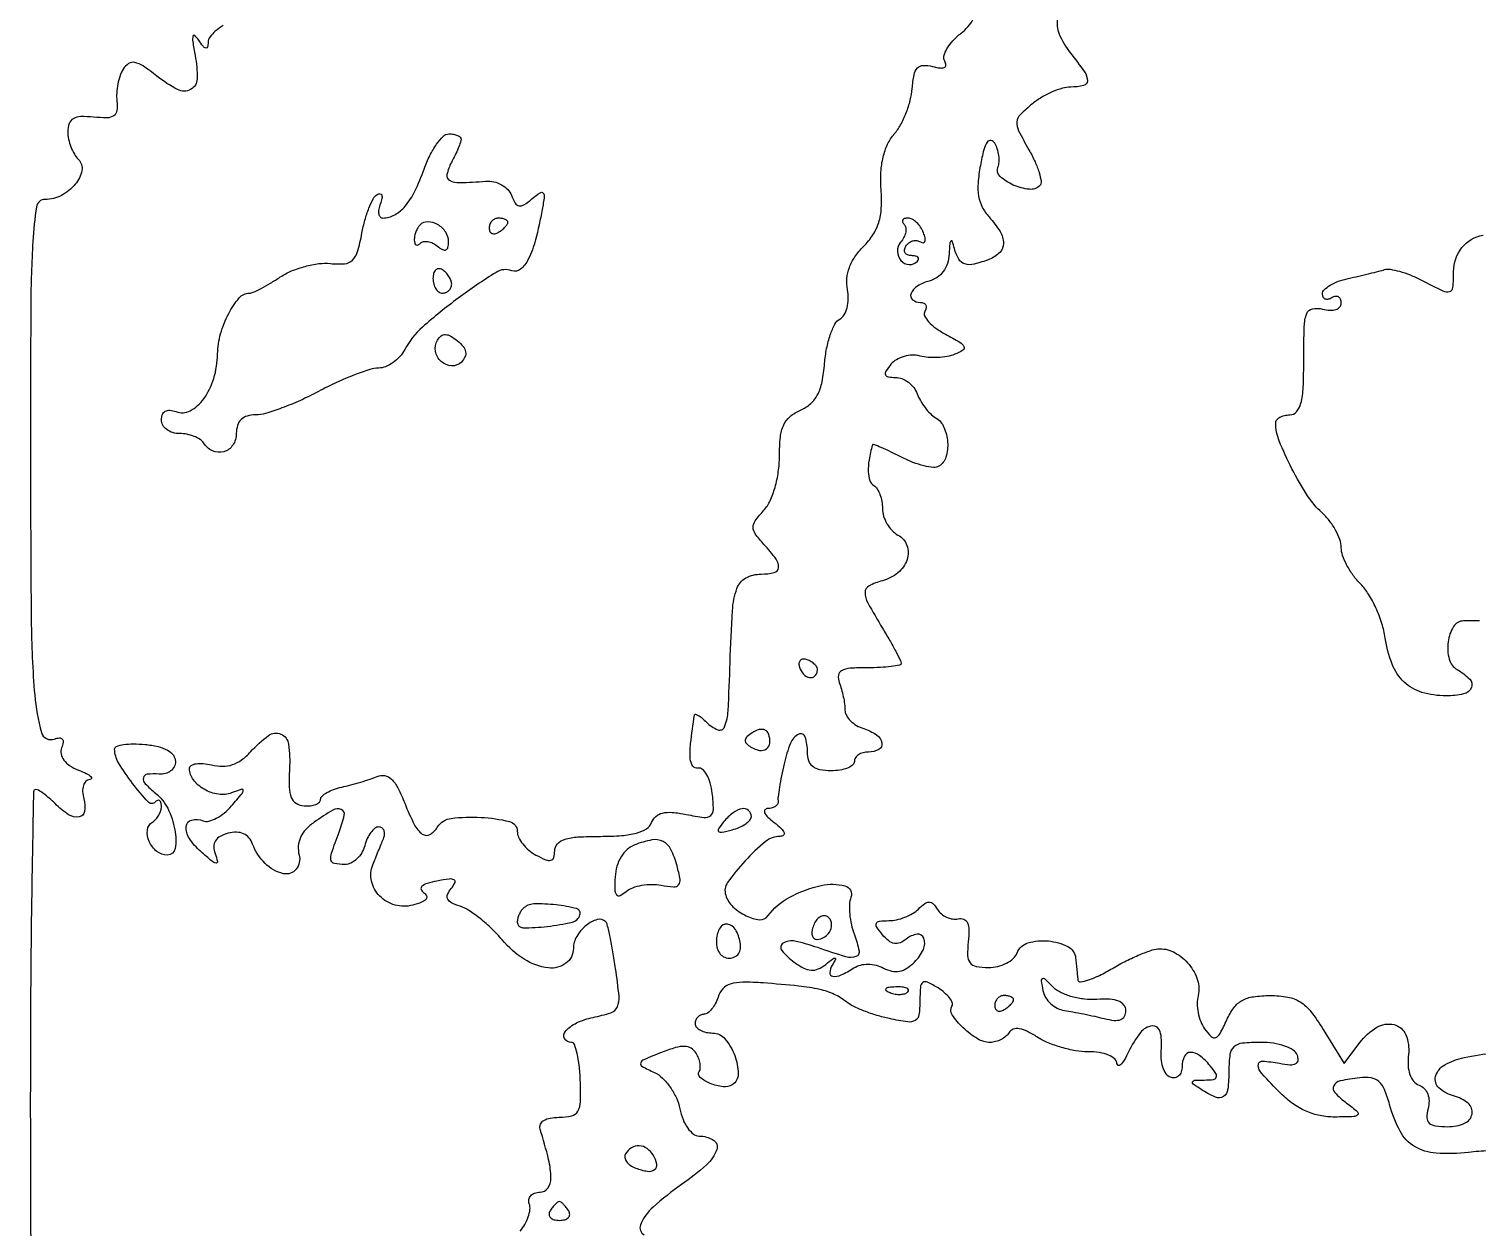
# Model space of a CAD drawing. Extents: x 0 to 4160, y 0 to 3120.
# Drawn here: x -0.1 to 154.5, y 2731.3 to 2859.2 of the extents above; entities that cross this region are included whole.
import ezdxf

# ---------------------------------------------------------------- set-up
doc = ezdxf.new("R2010")
doc.units = 0

msp = doc.modelspace()

# ---------------------------------------------------------------- linework, layer by layer
for points in [[(4159.499279, 606.274193, 0.000001), (4159.667734, 974.478125, 0.000057)], [(757.647081, 3119.740147, 0.000002), (520.492565, 3119.487217, 0.4139)], [(1964.75, 0.149832, 0.000016), (2717.930904, 0.232101, 0.000028), (3351.473438, 0.357111)], [(20.583671, 2859.557944, 0.048183), (19.7496, 2858.961751, 0.055209), (19.171343, 2858.333028, 0.156585), (18.984687, 2857.774751, -0.056736), (18.922316, 2857.279832, -0.409284), (18.737346, 2857.165119, -0.17485), (18.449295, 2857.34896, -0.019076), (17.986085, 2858, 0.05836), (17.574323, 2858.492009, 0.578105), (17.368516, 2858.430379, 0.09697), (17.346096, 2857.843301, 0.008526), (17.602141, 2856.37128, -0.05223), (17.814362, 2853.877752, -0.270213), (17.12245, 2852.742302, -0.249165), (15.733826, 2852.732155, -0.046393), (13.519212, 2854.163548, 0.016852), (12.032638, 2855.253857, 0.099854), (11.148993, 2855.627528, 0.199333), (10.496567, 2855.500368, 0.104001), (9.905484, 2854.899923, 0.061552), (9.578936, 2854.219291, 0.033765), (9.343686, 2853.323727, 0.033099), (9.225383, 2852.368361, 0.044907), (9.25381, 2851.5, -0.062253), (9.251925, 2850.489956, -0.214398), (8.918332, 2849.944154, -0.149922), (8.186754, 2849.716121, -0.027212), (6.75, 2849.787849, 0.03152), (5.38938, 2849.844039, 0.123499), (4.584923, 2849.623564, 0.180773), (4.150228, 2849.10733, 0.085754), (4, 2848.237849, 0.052841), (4.0834, 2847.450895, 0.038437), (4.333616, 2846.606252, 0.039097), (4.700556, 2845.832838, 0.066159), (5.135714, 2845.264286, -0.249959), (5.497616, 2844.075513, -0.126127), (4.803387, 2842.620897, -0.099487), (3.31193, 2841.424023, -0.120055), (1.571429, 2841, 0.369767), (0.663794, 2840.222462, 0.023986), (0.266857, 2836.496491, 0.013198), (0.051293, 2829.714375, 0.001472), (0.013655, 2814.25, 0.002097), (0.099098, 2796.08977, 0.018525), (0.467427, 2788.078851, 0.047736), (1.18619, 2784.092548, 0.441608), (2.580494, 2783.392515, -0.068618), (3.103164, 2783.514557, -0.249779), (3.407221, 2783.387014, -0.21331), (3.500952, 2783.039928, -0.052509), (3.344555, 2782.455512, 0.13801), (3.283329, 2781.792766, 0.116639), (3.567683, 2781.14631, 0.087995), (4.200884, 2780.558033, 0.048071), (5.145482, 2780.069826, -0.017353), (5.980185, 2779.701401, -0.062153), (6.468674, 2779.385175, -0.32471), (6.517808, 2779.187979, -0.290884), (6.34362, 2779.063386, 0.183174), (5.935977, 2778.882765, 0.124017), (5.669878, 2778.443439, 0.087532), (5.58851, 2777.786369, 0.051136), (5.710251, 2777, -0.100024), (5.785631, 2775.664751, -0.327571), (5.202161, 2775.07033, -0.190023), (4.089562, 2775.31211, -0.049001), (2.642857, 2776.5, 0.017569), (2.026667, 2777.074343, 0.0221), (1.415625, 2777.559375, 0.020956), (0.879742, 2777.914185, 0.136573), (0.571429, 2778, 0.408892), (0.3373, 2777.770094, 0.000286), (0.167857, 2768.159375, 0.002666), (0.041063, 2757.34557, 0.001598), (0, 2744.5, 0.001626), (0.053936, 2727.918699, 0.007325)], [(52.300642, 2730.845159, 0.048456), (52.817296, 2731.570854, 0.048732), (53.183476, 2732.381078, 0.053273), (53.356315, 2733.151667, 0.115957), (53.286179, 2733.75, -0.126577), (53.24049, 2734.225688, -0.147939), (53.437057, 2734.632812, -0.126599), (53.857777, 2734.905687, -0.081058), (54.435719, 2735, 0.248309), (55.258143, 2735.435268, 0.149972), (55.591445, 2736.514558, 0.061226), (55.351666, 2738.494761, 0.014012), (54.447862, 2741.75, -0.177806), (54.474772, 2742.256441, -0.154708), (54.823472, 2742.660488, -0.096185), (55.508003, 2742.918172, -0.042087), (56.478401, 2743, 0.056693), (57.814312, 2743.151962, 0.210717), (58.477206, 2743.647462, 0.123787), (58.756615, 2744.668029, 0.015193), (58.734523, 2747, 0.018494), (58.616483, 2748.53316, 0.029671), (58.39054, 2749.825, 0.029818), (58.103589, 2750.779299, 0.314572), (57.787507, 2751, -0.254908), (57.056349, 2751.39866, -0.332717), (57.10786, 2752.133696, -0.10252), (58.345601, 2753.082689, -0.063181), (60.092038, 2753.668408, 0.03104), (61.983573, 2754.170494, 0.207315), (62.692713, 2754.805567, 0.134851), (62.876032, 2755.916632, 0.010794), (62.498495, 2758.893408, 0.006086), (62.209437, 2760.685563, 0.008875), (61.907576, 2762.25654, 0.005069), (61.618164, 2763.564738, 0.136764), (61.449585, 2763.873539, 0.273797), (60.552476, 2764.116765, 0.10524), (59.361857, 2763.497756, 0.087059), (58.352186, 2762.318225, 0.134371), (58, 2761.031385, -0.23815), (57.197828, 2759.44273, -0.191108), (55.321877, 2758.947793, -0.113218), (52.752596, 2759.871654, -0.0753), (50.39152, 2761.946552, 0.0258), (49.294744, 2763.121277, 0.023564), (48.050407, 2764.214834, 0.024279), (46.845413, 2765.084816, 0.067464), (45.90343, 2765.53065, -0.03746), (44.980929, 2765.901481, -0.165128), (44.571927, 2766.30967, -0.221108), (44.560116, 2766.804172, -0.070464), (44.956095, 2767.447098, 0.056341), (45.356382, 2768.05785, 0.413536), (45.258125, 2768.35772, 0.152403), (44.74073, 2768.445169, 0.013461), (43.416794, 2768.228845, 0.025556), (42.386642, 2767.976767, 0.105125), (41.82622, 2767.670195, 0.300111), (41.731962, 2767.339456, 0.179837), (41.992584, 2767.004583, -0.142843), (42.308789, 2766.653697, -0.298036), (42.263245, 2766.3043, -0.123077), (41.786261, 2765.96597, -0.027804), (40.834535, 2765.654343, -0.133707), (38.953779, 2765.663746, -0.131023), (37.320685, 2766.623677, -0.138185), (36.438422, 2768.222633, -0.154654), (36.573868, 2769.971306, -0.000264), (36.847737, 2770.647725, -0.000179), (37.160453, 2771.418134, -0.00018), (37.46308, 2772.162155, -0.00036), (37.702923, 2772.75, 0.069343), (37.824816, 2773.228087, 0.119902), (37.772938, 2773.632812, 0.156593), (37.558777, 2773.899379, 0.146872), (37.22362, 2774, 0.167833), (36.806257, 2773.855845, 0.064564), (36.370546, 2773.4125, 0.054461), (35.983514, 2772.765295, 0.043617), (35.710251, 2772, -0.070024), (35.391003, 2771.235545, -0.069688), (34.872748, 2770.5875, -0.075597), (34.241886, 2770.150168, -0.114309), (33.59362, 2770, -0.044049), (32.471215, 2770.099073, -0.313889), (32.105604, 2770.463941, -0.129045), (32.164163, 2771.207891, -0.007025), (32.975249, 2773.4349, 0.03322), (33.530393, 2775.249403, 0.370176), (33.207969, 2775.870875, 0.233614), (32.323374, 2775.803652, 0.019045), (30.314165, 2774.507497, 0.052104), (29.421229, 2773.731996, 0.080521), (28.853135, 2772.885108, 0.08977), (28.619295, 2771.97352, 0.08214), (28.708291, 2771.007497, -0.236468), (28.385532, 2769.482953, -0.289717), (27.035937, 2769.014992, -0.138854), (25.063396, 2770.108444, -0.109391), (23.73823, 2772.172377, 0.087635), (23.342958, 2772.850601, 0.11361), (22.768226, 2773.280342, 0.104049), (22.022511, 2773.438069, 0.064305), (21.130368, 2773.323841, 0.059148), (20.287201, 2772.992983, 0.127933), (19.779565, 2772.523305, 0.145336), (19.60231, 2771.909381, 0.085485), (19.738762, 2771.151464, -0.028447), (19.988465, 2770.320173, -0.531729), (19.833309, 2770.151095, -0.137471), (19.411677, 2770.340566, -0.006206), (18.193147, 2771.383647, -0.067359), (16.983196, 2772.774668, -0.166759), (16.652133, 2774.066358, -0.326589), (17.232499, 2774.740327, -0.149845), (18.454098, 2774.655988, 0.154272), (19.060726, 2774.619378, 0.059449), (19.857797, 2774.923602, 0.051505), (20.705455, 2775.486612, 0.0434), (21.474805, 2776.241564, 0.003407), (22.612253, 2777.588475, 0.171635), (22.730626, 2777.908271, 0.517107), (22.572577, 2778.023718, 0.010701), (21.495109, 2777.636497, -0.131379), (20.084297, 2777.487605, -0.092093), (18.570163, 2778.022839, -0.096904), (17.411053, 2779.032616, -0.166754), (17, 2780.230853, -0.259075), (17.183177, 2780.560647, -0.098178), (17.693147, 2780.753221, -0.06512), (18.455386, 2780.780123, -0.0378), (19.359649, 2780.624582, 0.061801), (20.524942, 2780.481163, 0.080723), (21.583079, 2780.654185, 0.077133), (22.567411, 2781.163066, 0.051077), (23.514637, 2782.016174, -0.0485), (25.433043, 2783.761909, -0.269696), (26.762736, 2783.914866, -0.262676), (27.57856, 2782.829865, -0.046739), (27.677584, 2780.195294, 0.019417), (27.644385, 2778.244085, 0.088793), (27.86755, 2777.137142, 0.164103), (28.380279, 2776.530093, 0.117775), (29.232451, 2776.257443, 0.044443), (29.909181, 2776.266676, 0.067298), (30.480783, 2776.404658, 0.091293), (30.865374, 2776.642225, 0.211934), (31, 2776.945572, -0.209923), (31.153463, 2777.294986, -0.054084), (31.660937, 2777.668941, -0.045571), (32.388487, 2778.007836, -0.032828), (33.25, 2778.254827, 0.011469), (34.224897, 2778.489797, 0.008421), (35.294755, 2778.793143, 0.008517), (36.298035, 2779.1147, 0.018676), (37.051293, 2779.402142, -0.149889), (37.848765, 2779.485643, -0.146262), (38.564883, 2779.10945, -0.082109), (39.251892, 2778.172681, -0.023759), (39.987939, 2776.530738, 0.022191), (40.996943, 2774.260859, 0.121525), (41.859581, 2773.246054, 0.294238), (42.676463, 2773.203468, 0.124889), (43.5, 2774, -0.227979), (44.943034, 2774.922753, -0.043843), (48.133033, 2775.02806, -0.044866), (51.169551, 2774.586821, -0.347231), (52, 2773.535184, 0.112104), (52.145075, 2772.896259, 0.055403), (52.5875, 2772.186237, 0.050946), (53.235006, 2771.518128, 0.052011), (54, 2771, 0.0226), (55.044046, 2770.500546, 0.158653), (55.598612, 2770.452551, 0.275318), (55.90307, 2770.745231, 0.067049), (56, 2771.464816, -0.189816), (56.286607, 2772.192575, -0.129831), (57.046812, 2772.671562, -0.061774), (58.46459, 2772.93048, -0.014311), (60.893011, 2773, 0.018227), (63.154875, 2773.082482, 0.048076), (64.751179, 2773.35482, 0.073461), (65.80438, 2773.814725, 0.162922), (66.354954, 2774.482611, -0.122715), (66.805505, 2775.126406, -0.122375), (67.505905, 2775.484332, -0.079538), (68.543996, 2775.557277, -0.027208), (70.041971, 2775.341606, 0.016793), (71.965061, 2775.023731, 0.206095), (72.66532, 2775.222268, 0.232922), (72.954144, 2775.851463, 0.021585), (72.830029, 2777.608994, 0.039397), (72.617533, 2778.699675, 0.061125), (72.250536, 2779.584256, 0.083472), (71.796208, 2780.143874, 0.232036), (71.320733, 2780.273578, -0.293624), (70.750896, 2780.50217, -0.138263), (70.472426, 2781.281163, -0.047113), (70.513853, 2782.897643, -0.008038), (70.9311, 2785.95, -0.438566), (71.049436, 2786.029619, -0.075007), (71.332261, 2785.915313, -0.042471), (71.734364, 2785.629027, -0.020451), (72.2, 2785.2, 0.098443), (73.418178, 2784.38587, 0.418465), (74.143682, 2784.692397, 0.081938), (74.518984, 2786.411933, 0.005257), (74.72959, 2791.562839, -0.007636), (74.982824, 2797.109466, -0.06968), (75.462054, 2799.473199, -0.186499), (76.41372, 2800.585046, -0.124159), (78.059017, 2801, 0.05771), (79.441718, 2801.160124, 0.323161), (79.902484, 2801.69072, 0.185051), (79.648254, 2802.588265, 0.0234), (78.345012, 2804.171259, -0.025101), (77.418754, 2805.304177, -0.160144), (77.190025, 2806, -0.160144), (77.418754, 2806.695823, -0.025101), (78.345012, 2807.828741, 0.077048), (78.998855, 2808.822869, 0.037098), (79.528621, 2810.257145, 0.034744), (79.881579, 2811.911524, 0.035199), (80, 2813.591612, -0.025255), (80.10295, 2815.628554, -0.082141), (80.455708, 2816.928866, -0.111613), (81.135884, 2817.821497, -0.0711), (82.25, 2818.512872, 0.076977), (83.337954, 2819.205753, 0.093652), (84.080626, 2820.156186, 0.071412), (84.552785, 2821.517067, 0.027616), (84.824451, 2823.5, -0.028264), (85.043608, 2825.084404, -0.033918), (85.433031, 2826.537905, -0.036167), (85.920613, 2827.685113, -0.147373), (86.4406, 2828.224783, 0.130948), (86.912626, 2828.684094, 0.070581), (87.229129, 2829.437502, 0.060919), (87.356469, 2830.374358, 0.050616), (87.26828, 2831.376915, -0.068191), (87.205267, 2832.571245, -0.068047), (87.465691, 2833.739416, -0.062556), (88.057238, 2834.87517, -0.045098), (88.973451, 2835.973451, 0.050911), (89.992248, 2837.22391, 0.070781), (90.60749, 2838.528721, 0.062415), (90.880415, 2840.075871, 0.030514), (90.858209, 2842.081983, -0.031502), (90.841525, 2843.916712, -0.045092), (91.074912, 2845.526073, -0.051312), (91.553367, 2846.893102, -0.067325), (92.27041, 2848.002848, 0.052312), (92.936483, 2848.969027, 0.030648), (93.532703, 2850.242858, 0.030371), (93.977819, 2851.605337, 0.044777), (94.185078, 2852.845855, -0.027969), (94.379295, 2854.30895, -0.140487), (94.747353, 2855.038861, -0.204176), (95.361918, 2855.314631, -0.068797), (96.35793, 2855.196148, 0.030038), (97.15987, 2855.037157, 0.138272), (97.624409, 2855.102213, 0.315221), (97.777319, 2855.353795, 0.122858), (97.646844, 2855.762402, -0.206539), (97.565806, 2856.312648, -0.06796), (97.888935, 2857.08371, -0.05432), (98.526502, 2857.938098, -0.038686), (99.406078, 2858.747461, 0.098534), (100.692306, 2860.250435, 0.148135)], [(109.709147, 2860.397997, 0.15231), (109.874979, 2858.662211, 0.067344), (111.055876, 2856.656094, -0.013121), (112.577381, 2854.613734, -0.150885), (112.883512, 2853.672738, -0.353469), (112.478527, 2853.155748, -0.056753), (111.110784, 2853, 0.070744), (110.230763, 2852.874861, 0.031963), (109.13234, 2852.478371, 0.030845), (108.006982, 2851.903917, 0.036768), (107.028598, 2851.224241, 0.026163), (105.717274, 2850.043675, 0.179067), (105.360146, 2849.267297, 0.137072), (105.54461, 2848.33674, 0.013222), (106.649037, 2846.288797, -0.023053), (107.295936, 2845.030678, -0.033582), (107.737098, 2843.864611, -0.035596), (107.952206, 2842.917758, -0.238797), (107.806584, 2842.473251, -0.227485), (106.688473, 2842.080195, -0.075991), (104.96861, 2842.539568, -0.082772), (103.564306, 2843.455344, -0.30774), (103.335158, 2844.431025, 0.078098), (103.458405, 2845.007764, 0.047124), (103.430721, 2845.707743, 0.045905), (103.268198, 2846.416359, 0.059163), (102.986714, 2847.021498, 0.212174), (102.578821, 2847.299998, 0.30431), (102.190129, 2847.131114, 0.080696), (101.821578, 2846.280957, 0.015643), (101.46044, 2844.64082, 0.026829), (101.212368, 2842.769559, 0.061013), (101.274592, 2841.347133, 0.076081), (101.656366, 2840.18522, 0.066657), (102.381206, 2839.131266, -0.044679), (103.559159, 2837.569671, -0.138064), (103.924188, 2836.312431, -0.199139), (103.527331, 2835.332947, -0.10698), (102.418213, 2834.606989, -0.03002), (100.786431, 2834.090779, -0.136794), (99.800596, 2834.115959, -0.189112), (99.149219, 2834.633336, -0.067636), (98.689326, 2835.75, 0.015572), (98.45963, 2836.528947, 0.56452), (98.310114, 2836.563177, 0.174733), (98.187205, 2836.289447, 0.006651), (98.116001, 2835.15638, -0.066603), (97.930983, 2834.15367, -0.080271), (97.492752, 2833.302942, -0.084737), (96.832112, 2832.667634, -0.085459), (96, 2832.289749, 0.075089), (94.737274, 2831.747411, 0.157614), (94.054551, 2830.941068, 0.333132), (94.222151, 2830.293412, 0.170224), (95.059017, 2830, -0.102025), (95.417053, 2829.926174, -0.178214), (95.634021, 2829.720198, -0.16683), (95.673804, 2829.41119, -0.087976), (95.529346, 2829.047483, 0.255825), (95.5045, 2828.57617, 0.071858), (95.930114, 2827.942847, 0.053491), (96.698253, 2827.257168, 0.033839), (97.720329, 2826.624594, -0.010869), (99.273613, 2825.759229, -0.15155), (99.700642, 2825.291512, -0.377159), (99.58617, 2824.896665, -0.048712), (98.735056, 2824.464388, -0.05061), (97.917663, 2824.236879, -0.03046), (96.916254, 2824.126854, -0.030285), (95.896663, 2824.139111, -0.045834), (95.021824, 2824.284042, 0.073655), (94.190468, 2824.374796, 0.060026), (93.305326, 2824.233569, 0.06153), (92.502427, 2823.89313, 0.088765), (91.914323, 2823.396765, 0.027379), (91.378257, 2822.673728, 0.235086), (91.330923, 2822.28591, 0.278479), (91.608942, 2822.057727, 0.036032), (92.40894, 2822, -0.095229), (93.08925, 2821.869244, -0.067923), (93.765898, 2821.485938, -0.065722), (94.3364, 2820.918961, -0.076404), (94.705974, 2820.25, 0.044118), (95.049354, 2819.521367, 0.032241), (95.549576, 2818.779154, 0.03285), (96.120134, 2818.132773, 0.059838), (96.674589, 2817.70031, -0.15406), (97.565627, 2816.688875, -0.087252), (97.96123, 2815.089065, -0.090251), (97.783119, 2813.500561, -0.183403), (97.029368, 2812.51815, -0.163649), (96.461391, 2812.38567, -0.035477), (95.453982, 2812.554655, -0.033444), (94.260342, 2812.929107, -0.026607), (93.029368, 2813.484813, 0.007706), (91.86214, 2814.065789, 0.013132), (90.867402, 2814.510206, 0.00692), (90.046998, 2814.837942, 0.442468), (89.923489, 2814.77568, 0.026104), (89.574447, 2813.203943, 0.051181), (89.492487, 2811.926241, 0.07044), (89.662661, 2810.984984, 0.176219), (90.089067, 2810.444954, -0.116978), (90.438679, 2810.09459, -0.049046), (90.732413, 2809.491776, -0.044939), (90.932575, 2808.755911, -0.04397), (91, 2807.990673, 0.076958), (91.122646, 2807.198555, 0.056006), (91.486007, 2806.382964, 0.055977), (92.021599, 2805.667878, 0.076624), (92.654492, 2805.17348, -0.177846), (93.615449, 2804.052257, -0.1727), (93.637156, 2802.559577, -0.138808), (92.660535, 2801.142235, -0.109389), (90.994953, 2800.288429, 0.055703), (89.567551, 2799.739601, 0.280576), (89.142917, 2799.039723, 0.127168), (89.434963, 2797.918055, 0.009958), (91.003738, 2795.22583, -0.006006), (91.768543, 2793.936852, -0.008579), (92.413598, 2792.773673, -0.005239), (92.925913, 2791.786485, -0.117594), (93, 2791.47583, -0.358696), (92.845195, 2791.287806, -0.01551), (91.940447, 2791.139775, -0.020407), (90.77589, 2791.034265, -0.012387), (89.393011, 2791, 0.016593), (87.536374, 2790.93837, 0.105098), (86.63203, 2790.682437, 0.247256), (86.29567, 2790.191612, 0.12119), (86.393011, 2789.418213, -0.023774), (86.625524, 2788.713917, -0.01681), (86.821697, 2787.90427, -0.017016), (86.957046, 2787.116107, -0.034023), (87, 2786.4856, 0.129059), (87.147987, 2785.921822, 0.069012), (87.5875, 2785.345115, 0.061392), (88.235195, 2784.843311, 0.057361), (89, 2784.5, -0.071168), (90.365966, 2783.841125, -0.197997), (90.945748, 2782.972074, -0.331592), (90.616275, 2782.277589, -0.122472), (89.5, 2782, 0.064853), (88.926543, 2781.925306, 0.082425), (88.440625, 2781.70625, 0.098894), (88.115568, 2781.381354, 0.148195), (88, 2781, -0.226478), (87.817169, 2780.617064, -0.074992), (87.265625, 2780.29375, -0.057076), (86.457356, 2780.073116, -0.038131), (85.5, 2780, -0.044917), (84.317234, 2780.106468, -0.124434), (83.5625, 2780.45, -0.149477), (83.142566, 2781.064742, -0.07578), (83, 2782, 0.077643), (82.748235, 2783.611531, 0.459557), (82.05887, 2783.902421, 0.183959), (81.1857, 2782.95512, 0.03789), (80.491219, 2780.75, 0.008278), (80.210454, 2779.450629, 0.010314), (79.994628, 2778.234375, 0.008744), (79.853162, 2777.212098, 0.074271), (79.866219, 2776.75, -0.171532), (79.818781, 2776.461981, -0.1147), (79.593514, 2776.21097, -0.087497), (79.218268, 2776.035938, -0.059184), (78.75, 2775.968197, 0.22461), (78.455905, 2775.819795, 0.280354), (78.421488, 2775.521612, 0.094644), (78.761246, 2775.04619, 0.028514), (79.44113, 2774.468197, -0.023104), (80.189096, 2773.84613, -0.109017), (80.508582, 2773.392562, -0.349269), (80.431829, 2773.121113, -0.15707), (80.0558, 2773, 0.174509), (78.516916, 2772.446032, 0.033682), (76.333752, 2770.377622, 0.031926), (74.462091, 2768.06884, 0.239195), (74.260861, 2766.717418, 0.122335), (75.039976, 2765.488978, 0.076608), (76.443362, 2764.509776, 0.088867), (77.882142, 2764.097569, 0.268035), (78.778467, 2764.5, -0.114804), (81.05545, 2766.485646, -0.066947), (84.469476, 2767.750685, -0.117281), (86.996753, 2767.719513, -0.449987), (87.635041, 2766.491316, 0.081131), (87.478721, 2765.737596, 0.033612), (87.504407, 2764.693984, 0.032144), (87.683478, 2763.555952, 0.035761), (88.003302, 2762.491316, -0.040167), (88.501928, 2760.776874, -0.374929), (88.152239, 2760.158516, -0.159921), (87.099746, 2760.135835, -0.009955), (84.098177, 2761.11562, 0.031172), (81.654445, 2761.800117, 0.192024), (80.391527, 2761.585082, 0.453755), (80.259474, 2760.819344, 0.064653), (81.570166, 2759.572352, 0.036924), (82.588809, 2758.937174, 0.103549), (83.393261, 2758.708128, 0.123645), (84.134926, 2758.839278, 0.064716), (84.939124, 2759.332684, -0.006082), (85.701665, 2759.933595, -0.195914), (85.925266, 2759.995072, -0.527134), (85.98725, 2759.876575, -0.013176), (85.632941, 2759.25, 0.115467), (85.374654, 2758.446655, 0.399728), (85.686664, 2758.060333, 0.142863), (86.578857, 2758.197856, 0.031849), (87.946118, 2758.945537, -0.077046), (88.657107, 2759.254814, -0.06527), (89.470829, 2759.358024, -0.062441), (90.317994, 2759.248206, -0.059511), (91.126672, 2758.932207, 0.068265), (92.008934, 2758.60507, 0.103519), (92.824382, 2758.594911, 0.09604), (93.618605, 2758.917062, 0.052189), (94.439745, 2759.582602, 0.087779), (95.368518, 2760.910654, 0.198898), (95.419664, 2762.113125, 0.355189), (94.692221, 2762.547254, 0.137914), (93.543651, 2762.036227, -0.073278), (92.878724, 2761.631817, -0.145126), (92.270653, 2761.563491, -0.126631), (91.667028, 2761.839059, -0.049512), (91.010234, 2762.487669, -0.023795), (90.387267, 2763.315455, -0.258839), (90.350665, 2763.716552, -0.269681), (90.670256, 2763.948794, -0.025401), (91.677555, 2764, 0.054883), (92.504627, 2764.091058, 0.03868), (93.400014, 2764.364732, 0.039129), (94.226097, 2764.765989, 0.063839), (94.841641, 2765.241641, -0.036659), (95.511459, 2765.819834, -0.167716), (95.994359, 2765.972653, -0.197156), (96.420971, 2765.784607, -0.053234), (96.883282, 2765.188854, 0.081188), (97.293687, 2764.716746, 0.067418), (97.858773, 2764.363609, 0.068613), (98.486671, 2764.178352, 0.091068), (99.0807, 2764.197214, -0.145597), (99.684569, 2764.151362, -0.199568), (100.075578, 2763.780541, -0.105006), (100.238777, 2763.009898, -0.027987), (100.167493, 2761.75, 0.030951), (100.091905, 2760.257299, 0.164757), (100.358871, 2759.497444, 0.1869), (101.010023, 2759.10994, 0.041843), (102.321446, 2759, 0.058898), (103.308666, 2759.116695, 0.059362), (104.238686, 2759.460298, 0.06527), (104.975335, 2759.967347, 0.118346), (105.387326, 2760.566971, -0.235239), (106.536302, 2761.620969, -0.092951), (108.730502, 2761.829746, -0.095812), (110.804213, 2761.229966, -0.257655), (111.63465, 2760, 0.002235), (111.694657, 2759.36349, 0.001893), (111.763631, 2758.691297, 0.001908), (111.831144, 2758.079209, 0.00535), (111.88465, 2757.651224, 0.421933), (112.151558, 2757.453666, 0.041701), (113.011032, 2757.668292, 0.033202), (114.184275, 2758.156668, 0.018057), (115.55716, 2758.901224, -0.016856), (117.030093, 2759.70462, -0.018313), (118.514221, 2760.383485, -0.018106), (119.821125, 2760.869706, -0.080162), (120.628589, 2761, -0.131113), (122.274602, 2760.560823, -0.091081), (123.7503, 2759.309923, -0.092808), (124.664071, 2757.640902, -0.143882), (124.713034, 2756.010644, 0.067204), (124.608696, 2755.156629, 0.045038), (124.709657, 2754.176528, 0.044895), (124.985486, 2753.225884, 0.064902), (125.405755, 2752.459775, 0.038294), (126.121036, 2751.62409, 0.30071), (126.597371, 2751.526486, 0.177703), (127.054728, 2751.938957, 0.014425), (127.778543, 2753.413299, -0.052241), (128.537402, 2754.702803, -0.106386), (129.414898, 2755.476351, -0.093668), (130.610163, 2755.87744, -0.034255), (132.397002, 2756, -0.042944), (134.288644, 2755.837229, -0.099309), (135.612356, 2755.324357, -0.085956), (136.749561, 2754.287865, -0.026665), (138.07392, 2752.380394), (140.31096, 2748.760789), (141.989239, 2750.985734, -0.095724), (143.791138, 2752.610273, -0.197687), (145.633277, 2752.893352, -0.240138), (146.891405, 2751.813671, -0.127544), (147.177945, 2749.72771, 0.042257), (147.139227, 2748.545603, 0.070399), (147.32925, 2747.569588, 0.089506), (147.731113, 2746.853493, 0.129329), (148.317437, 2746.431683, -0.110287), (148.867721, 2746.066342, -0.100203), (149.233469, 2745.489751, -0.088862), (149.373586, 2744.754383, -0.0668), (149.27286, 2743.935417, 0.061534), (149.142295, 2742.958513, 0.212776), (149.390441, 2742.386559, 0.156358), (150.053132, 2742.081073, 0.030445), (151.383369, 2742, 0.099873), (153.162186, 2742.358891, 0.251972), (153.965705, 2743.354653, 0.273649), (153.549203, 2744.499467, 0.108389), (152, 2745.289749, -0.121484), (150.434937, 2746.139798, -0.282195), (150.078602, 2747.372646, -0.20076), (151.047633, 2748.608491, -0.078203), (153.125, 2749.375, -0.01642), (156.327845, 2749.906862, -0.056617)], [(154.75, 2796), (153.946358, 2796), (153.067388, 2796, 0.260478), (151.989697, 2795.397706, 0.105683), (151.407875, 2793.757879, 0.097115), (151.524485, 2791.916894, 0.203676), (152.386111, 2790.803797, -0.069671), (153.714605, 2789.795289, -0.305298), (153.891094, 2788.876281, -0.243637), (153.071699, 2788.200077, -0.053046), (151.19113, 2788, -0.072342), (148.620279, 2788.373919, -0.118374), (146.724245, 2789.47092, -0.109791), (145.44155, 2791.378725, -0.056464), (144.69648, 2794.174951, 0.040072), (144.335211, 2795.734066, 0.029997), (143.701053, 2797.37993, 0.03065), (142.910102, 2798.866273, 0.058839), (142.075049, 2799.924951, -0.039408), (141.280976, 2800.855136, -0.035265), (140.609546, 2801.932427, -0.037023), (140.146198, 2802.990296, -0.084908), (140, 2803.845012, 0.087243), (139.851951, 2804.687039, 0.040311), (139.38825, 2805.701679, 0.038315), (138.714336, 2806.717302, 0.043227), (137.917446, 2807.57471, -0.066061), (136.400495, 2809.363675, -0.023943), (134.732791, 2812.252911, -0.02262), (133.371098, 2815.218991, -0.096587), (133, 2817.122124, -0.166989), (133.115059, 2817.457026, -0.095146), (133.440625, 2817.742124, -0.075993), (133.926248, 2817.934855, -0.056589), (134.5, 2818, 0.220089), (135.221693, 2818.333845, 0.114383), (135.686509, 2819.234397, 0.051353), (135.935172, 2820.924401, 0.010869), (136, 2823.90638, -0.007001), (136.049689, 2827.455052, -0.082111), (136.312517, 2828.808115, -0.26019), (136.914906, 2829.321703, -0.113655), (138, 2829.289749, 0.049197), (138.795948, 2829.16337, 0.093918), (139.43592, 2829.245827, 0.138651), (139.844871, 2829.520216, 0.177913), (140, 2829.942386, 0.09468), (139.92335, 2830.34354, 0.172824), (139.70625, 2830.59114, 0.172837), (139.381513, 2830.645673, 0.094696), (139, 2830.5, -0.080688), (138.617807, 2830.341759, -0.159017), (138.29375, 2830.369003, -0.183665), (138.078586, 2830.574553, -0.111702), (138, 2830.921931, -0.205264), (138.18923, 2831.363451, -0.055699), (138.807813, 2831.833413, -0.046739), (139.697111, 2832.257536, -0.033987), (140.75, 2832.564471, 0.002796), (141.885394, 2832.819918, 0.00276), (143.022826, 2833.089135, 0.00271), (144.016343, 2833.335795, 0.010606), (144.625578, 2833.504393, -0.113736), (145.235963, 2833.543934, -0.027898), (146.225019, 2833.325263, -0.027133), (147.358803, 2832.93992, -0.02418), (148.489885, 2832.42087, 0.006848), (150.861343, 2831.231478, 0.175931), (151.566086, 2831.158711, 0.320853), (151.928372, 2831.58498, 0.020874), (152, 2833.3, -0.168658), (152.89062, 2835.865207, -0.189342), (155.137053, 2837.176006, -0.049045)], [(155.783184, 2739.43122, 0.016494), (153.583337, 2739.256504, -0.043132), (150.126242, 2739.166493, -0.122026), (147.838588, 2739.881752, -0.134392), (146.279683, 2741.529396, -0.05733), (145.155946, 2744.375761, 0.031138), (144.623892, 2745.961438, 0.11406), (144.018149, 2746.82238, 0.147338), (143.190413, 2747.210002, 0.065224), (141.971714, 2747.228439, 0.023249), (139.895215, 2746.88987, 0.225131), (139.204058, 2746.363365, 0.32129), (139.309056, 2745.643419, 0.039158), (140.573001, 2744.521471, -0.013373), (141.7234, 2743.601754, -0.416478), (141.749955, 2743.272045, -0.210348), (141.339738, 2743.075276, -0.005669), (139.295455, 2743.031803, -0.052207), (137.737434, 2743.179312, -0.053402), (136.256195, 2743.646322, -0.051323), (134.857757, 2744.437162, -0.042066), (133.545455, 2745.545455, -0.010883), (131.513109, 2747.668249, -0.176685), (131.1416, 2748.56665, -0.442592), (131.575777, 2748.995986, -0.033844), (133.408705, 2748.772701, 0.026298), (134.523762, 2748.619771, 0.130827), (135.140691, 2748.729778, 0.267709), (135.383064, 2749.075815, 0.114058), (135.301716, 2749.656124, 0.164014), (134.866126, 2750.182243, 0.055799), (133.957401, 2750.612985, 0.047324), (132.753479, 2750.903243, 0.035515), (131.393011, 2751, 0.022957), (129.412203, 2750.909007, 0.159377), (128.532751, 2750.528957, 0.181931), (128.109978, 2749.730331, 0.031747), (128, 2748, -0.02869), (127.885225, 2746.001397, -0.220488), (127.408062, 2745.220956, -0.257969), (126.56301, 2745.150593, -0.037988), (125, 2746, -0.013518), (124.194743, 2746.551815, -0.338228), (124.122508, 2746.793267, -0.296864), (124.339428, 2746.952105, -0.011677), (125.372445, 2746.984687, 0.027206), (126.342548, 2747.045471, 0.271701), (126.654307, 2747.281276, 0.252347), (126.613198, 2747.68396, 0.024159), (126, 2748.5, 0.05161), (124.860562, 2749.61586, 0.176702), (123.892668, 2749.938784, 0.283787), (123.243324, 2749.512607, 0.109676), (123, 2748.416667, -0.082046), (122.90556, 2747.845009, -0.126091), (122.632813, 2747.427166, -0.146012), (122.225753, 2747.229701, -0.125369), (121.75, 2747.271558, -0.166993), (121.292228, 2747.632834, -0.06788), (120.952356, 2748.361966, -0.0569), (120.771383, 2749.318643, -0.045511), (120.789936, 2750.368204, 0.092143), (120.653999, 2752.174078, 0.369814), (119.811826, 2752.754531, 0.205847), (118.556491, 2752.050713, 0.051213), (117.295104, 2750, -0.019111), (116.827023, 2749.116764, -0.065054), (116.430897, 2748.601562, -0.295854), (116.188265, 2748.549822, -0.30101), (116.045104, 2748.75, 0.209807), (115.808079, 2749.241077, 0.080674), (115.146812, 2749.643326, 0.05967), (114.162905, 2749.911718, 0.036793), (112.964817, 2750, -0.042252), (111.629515, 2750.113041, -0.027755), (110.12438, 2750.456586, -0.027918), (108.685842, 2750.958535, -0.047159), (107.557416, 2751.554337, 0.029261), (106.474492, 2752.176585, 0.074929), (105.616559, 2752.45467, 0.121943), (104.975567, 2752.404044, 0.175705), (104.533582, 2752.054337, -0.080894), (104.18324, 2751.650846, -0.053435), (103.671072, 2751.309711, -0.052407), (103.084612, 2751.078122, -0.067949), (102.512412, 2751, -0.137519), (101.165317, 2751.377644, -0.053281), (99.612318, 2752.565874, -0.054497), (98.444772, 2753.945467, -0.294885), (98.426125, 2754.880468, 0.237823), (98.457606, 2755.243063, 0.069582), (98.17156, 2755.743457, 0.053399), (97.644113, 2756.292936, 0.035242), (96.935317, 2756.808323, 0.025678), (95.816653, 2757.429515, 0.275348), (95.3202, 2757.388804, 0.223715), (95.052855, 2756.912437, 0.01781), (95, 2755.429019, -0.033572), (94.899684, 2753.936669, -0.23128), (94.503174, 2753.342938, -0.169229), (93.701979, 2753.187072, -0.016879), (91.75, 2753.536017, -0.020785), (90.406651, 2753.882202, -0.01911), (89.057866, 2754.347202, -0.019511), (87.887771, 2754.854687, -0.057812), (87.149118, 2755.321642, 0.062463), (85.852798, 2756.124419, 0.051521), (84.311761, 2756.646685, 0.030748), (82.074249, 2757.013124, 0.007076), (78.262236, 2757.344467, 0.017998), (76.056328, 2757.425151, 0.076618), (74.756272, 2757.225517, 0.13281), (73.955189, 2756.71275, 0.107919), (73.444848, 2755.826232, -0.043478), (73.154153, 2755.127465, -0.05267), (72.761534, 2754.536456, -0.061426), (72.33184, 2754.130923, -0.159784), (71.932612, 2754, 0.106397), (71.576784, 2753.923414, 0.09939), (71.273955, 2753.70625, 0.096053), (71.070948, 2753.381747, 0.092136), (71, 2753, 0.181753), (71.143491, 2752.618299, 0.091135), (71.553255, 2752.29375, 0.071065), (72.162761, 2752.073879, 0.051124), (72.883423, 2752, -0.223142), (74.186717, 2751.387882, -0.083654), (75.225155, 2749.597937, -0.087377), (75.59266, 2747.628322, -0.262645), (74.956133, 2746.472889, -0.171399), (73.974993, 2746.259583, -0.065275), (72.601592, 2746.618754, -0.078531), (71.543066, 2747.25744, -0.372052), (71.439761, 2747.902531, 0.127928), (71.549115, 2748.257172, 0.054556), (71.516927, 2748.756481, 0.049092), (71.362735, 2749.310414, 0.046028), (71.101048, 2749.8365, 0.115526), (70.568859, 2750.370599, 0.133727), (69.882849, 2750.576269, 0.079326), (68.908612, 2750.446007, 0.020883), (67.417031, 2749.930101, 0.006438), (65.520675, 2749.155831, 0.209325), (65.186918, 2748.802977, 0.370903), (65.322273, 2748.449229, 0.014951), (66.646309, 2747.7848, -0.083273), (67.510843, 2747.191604, -0.048126), (68.332281, 2746.230269, -0.046411), (68.991131, 2745.074618, -0.057062), (69.371309, 2743.893454, 0.045203), (69.701889, 2742.776454, 0.059343), (70.20824, 2741.842119, 0.072277), (70.807724, 2741.210729, 0.168316), (71.415983, 2741, -0.13819), (72.952802, 2740.566984, -0.355821), (73.309316, 2739.552072, -0.125534), (72.207132, 2737.925889, -0.027857), (69.54998, 2735.822121, 0.027954), (66.510664, 2733.414814, 0.114877), (65.161823, 2731.510471, 0.39362), (65.560184, 2730.459999, 0.150241)]]:
    msp.add_lwpolyline(points, format="xyb")
for points in [[(46, 2847.434259, -0.086217), (45.943201, 2847.107309, -0.012142), (45.695915, 2846.466515, -0.013553), (45.361176, 2845.716304, -0.011153), (44.964816, 2844.934259, 0.066208), (44.494222, 2843.68088, 0.336776), (44.780944, 2843.043527, 0.133214), (45.838622, 2842.791976, 0.011614), (48.621986, 2842.944099, -0.074349), (49.484011, 2842.883141, -0.069879), (50.310431, 2842.573439, -0.073778), (50.979678, 2842.069543, -0.103296), (51.383819, 2841.442166, 0.042736), (51.784987, 2840.615546, 0.218138), (52.194896, 2840.332697, 0.187865), (52.719896, 2840.437451, 0.031104), (53.568769, 2841.057073, -0.020879), (54.436235, 2841.717858, -0.369062), (54.761444, 2841.685922, -0.230292), (54.887479, 2841.296639, -0.011219), (54.662419, 2839.919697, -0.016358), (53.948576, 2836.684462, -0.052217), (53.182552, 2834.613112, -0.101722), (52.349509, 2833.542638, -0.274916), (51.436928, 2833.38583, 0.237266), (49.733628, 2833.215775, 0.017091), (45.702303, 2830.460145, 0.023092), (41.873809, 2827.364455, 0.088547), (39.982857, 2824.967969, -0.061525), (39.451992, 2824.215318, -0.054283), (38.732953, 2823.578091, -0.057303), (37.943732, 2823.14467, -0.097237), (37.20686, 2823, 0.078034), (36.257782, 2822.850972, 0.014973), (34.610632, 2822.265625, 0.015621), (32.712149, 2821.457059, 0.013829), (30.787849, 2820.5, -0.016282), (28.839823, 2819.543032, -0.017245), (26.870176, 2818.734375, -0.017111), (25.132397, 2818.156812, -0.071786), (24.045806, 2818, 0.068852), (23.144752, 2817.87533, 0.125427), (22.505726, 2817.505598, 0.127527), (22.128233, 2816.880156, 0.072464), (22, 2816, -0.14817), (21.627782, 2814.771527, -0.177865), (20.657809, 2814.063787, -0.178179), (19.461727, 2814.152889, -0.148632), (18.5, 2815, 0.111412), (18.123976, 2815.383556, 0.050262), (17.49335, 2815.70625, 0.046318), (16.729296, 2815.925923, 0.046881), (15.940983, 2816, -0.074056), (15.19934, 2816.110452, -0.08824), (14.570164, 2816.431406, -0.100624), (14.149562, 2816.908559, -0.131225), (14, 2817.468615, -0.093747), (14.107453, 2818.036681, -0.172339), (14.412399, 2818.38774, -0.152285), (14.902437, 2818.493215, -0.069151), (15.548044, 2818.34319, 0.218369), (17.062849, 2818.439631, 0.113273), (18.51879, 2819.71441, 0.084526), (19.593441, 2821.897674, 0.066989), (20, 2824.5, -0.06346), (20.321077, 2826.654323, -0.051717), (21.182515, 2828.823399, -0.055207), (22.305319, 2830.494232, -0.220683), (23.395426, 2831, 0.108793), (23.793825, 2831.087725, 0.011778), (24.64418, 2831.505885, 0.014007), (25.64285, 2832.062653, 0.01086), (26.698716, 2832.722161, -0.046391), (27.903738, 2833.360769, -0.032943), (29.352067, 2833.854829, -0.03343), (30.810697, 2834.144509, -0.058497), (32.040524, 2834.159697, 0.04569), (33.555705, 2834.139704, 0.173528), (34.406171, 2834.521291, 0.13295), (34.951295, 2835.428517, 0.02282), (35.415723, 2837.402457, -0.021172), (35.738745, 2838.795958, -0.025805), (36.162086, 2840.066109, -0.025758), (36.61865, 2841.075381, -0.136054), (37.027278, 2841.516859, -0.136514), (37.335774, 2841.606311, -0.317516), (37.523847, 2841.476529, -0.142364), (37.548999, 2841.11286, -0.038176), (37.381557, 2840.551938, 0.046785), (37.215408, 2839.958313, 0.087205), (37.212701, 2839.46038, 0.13923), (37.366955, 2839.13711, 0.220148), (37.643011, 2839.015313, 0.123323), (38.909202, 2839.356589, 0.090557), (40.035822, 2840.285106, 0.063141), (41.068509, 2841.879486, 0.026262), (42.05996, 2844.25, -0.028738), (42.668867, 2845.685868, -0.038777), (43.389232, 2846.898438, -0.043258), (44.111964, 2847.756438, -0.198627), (44.700888, 2848, -0.041624), (45.198269, 2847.958522, -0.061155), (45.618386, 2847.833813, -0.080375), (45.903468, 2847.650633, -0.212951)], [(41.597766, 2838.264432, 0.067938), (41.368689, 2837.962929, 0.039034), (41.175594, 2837.54851, 0.038222), (41.043934, 2837.093389, 0.051343), (41, 2836.666667, 0.070743), (41.047705, 2836.331181, 0.205041), (41.193285, 2836.153701, 0.232625), (41.406681, 2836.148958, 0.087851), (41.657991, 2836.324657, -0.153763), (41.998349, 2836.501965, -0.086863), (42.467954, 2836.502826, -0.07233), (42.99289, 2836.331272, -0.058177), (43.491324, 2836.0072, 0.045936), (44.026192, 2835.640558, 0.225278), (44.381989, 2835.617058, 0.248961), (44.601315, 2835.874517, 0.05445), (44.666667, 2836.472844, 0.146957), (44.355645, 2837.508201, 0.115189), (43.499697, 2838.31813, 0.128978), (42.451395, 2838.610373, 0.202901)], [(49, 2837.940983, 0.108972), (49.078288, 2837.586039, 0.182303), (49.29375, 2837.3746, 0.161196), (49.6179, 2837.343488, 0.082592), (50, 2837.5, 0.029505), (50.382774, 2837.768994, 0.035638), (50.70625, 2838.066025, 0.038439), (50.934461, 2838.34829, 0.151918), (51, 2838.559017, 0.210953), (50.92554, 2838.727648, 0.081139), (50.70625, 2838.870461, 0.061769), (50.382849, 2838.967655, 0.042167), (50, 2839, 0.105053), (49.618444, 2838.918938, 0.099167), (49.29375, 2838.688914, 0.09642), (49.076123, 2838.345238, 0.093332)], [(93.324657, 2838.342009, -0.162415), (93.497504, 2837.996085, -0.084854), (93.483898, 2837.50924, -0.069559), (93.291692, 2836.959132, -0.054477), (92.942766, 2836.431037, 0.180461), (92.600415, 2835.449653, 0.17708), (92.980839, 2834.474506, 0.203029), (93.848799, 2834.057696, 0.211178), (94.733198, 2834.399864, 0.14401), (94.857082, 2834.626986, 0.26052), (94.796999, 2834.82371, 0.143953), (94.537385, 2834.958448, 0.048234), (94.10765, 2835, -0.091536), (93.687759, 2835.07752, -0.170148), (93.426519, 2835.298542, -0.175383), (93.364967, 2835.628734, -0.097971), (93.510081, 2836.016312, -0.089269), (93.819727, 2836.361176, -0.095102), (94.223775, 2836.567159, -0.099868), (94.658709, 2836.60323, -0.109749), (95.057644, 2836.464374, 0.14665), (95.352674, 2836.385146, 0.315874), (95.532065, 2836.518929, 0.134924), (95.550438, 2836.887009, 0.03703), (95.381557, 2837.448062, 0.055238), (95.074996, 2838.041579, 0.057677), (94.64968, 2838.544118, 0.06421), (94.175736, 2838.886036, 0.124823), (93.726345, 2839, 0.065215), (93.366951, 2838.952924, 0.192895), (93.171232, 2838.806715, 0.241843), (93.155486, 2838.592914, 0.096381)], [(43, 2832.559017, 0.062283), (43.074545, 2831.962904, 0.080552), (43.29375, 2831.457961, 0.097988), (43.618621, 2831.120018, 0.153634), (44, 2831, 0.092995), (44.381732, 2831.071618, 0.096318), (44.70625, 2831.276414, 0.099231), (44.923444, 2831.581949, 0.105429), (45, 2831.940983, 0.089642), (44.926698, 2832.346558, 0.053229), (44.70625, 2832.7871, 0.051032), (44.382515, 2833.193797, 0.06081), (44, 2833.5, 0.139169), (43.620352, 2833.607943, 0.191142), (43.29375, 2833.478525, 0.138808), (43.073267, 2833.110654, 0.066118)], [(46.042382, 2823.642382, -0.209743), (44.994999, 2823.233843, -0.175071), (43.880583, 2823.689607, -0.162562), (43.26119, 2824.787515, -0.188412), (43.47616, 2825.961426, -0.087186), (43.888736, 2826.424766, -0.177337), (44.3455, 2826.575288, -0.128354), (44.899749, 2826.411096, -0.037369), (45.631409, 2825.89094, -0.049888), (46.229301, 2825.284595, -0.125124), (46.486198, 2824.724047, -0.153701), (46.41875, 2824.183961, -0.089272)], [(82.15, 2791.05, 0.104687), (82.586752, 2790.305209, 0.167686), (83.227257, 2789.955686, 0.239194), (83.786965, 2790.130242, 0.175736), (84.075, 2790.725, 0.149613), (84.014704, 2791.031991, 0.073742), (83.775469, 2791.354531, 0.062883), (83.403407, 2791.64317, 0.053161), (82.95, 2791.85, 0.089632), (82.522225, 2791.911576, 0.189618), (82.22, 2791.78, 0.189618), (82.088424, 2791.477775, 0.089632)], [(77.143237, 2784.092954, 0.040481), (76.545279, 2783.650668, 0.186249), (76.348035, 2783.276151, 0.226851), (76.4716, 2782.915023, 0.060422), (76.959768, 2782.524864, 0.095285), (77.88283, 2782.173645, 0.203585), (78.612026, 2782.342919, 0.21625), (78.967714, 2782.971294, 0.105435), (78.854167, 2783.905454, 0.142632), (78.610697, 2784.250559, 0.141913), (78.219538, 2784.411849, 0.10734), (77.71118, 2784.358425, 0.059411)], [(15.5, 2781, -0.118883), (15.364673, 2780.438882, -0.109546), (14.985938, 2779.981424, -0.100481), (14.418221, 2779.699617, -0.08512), (13.75, 2779.638889, 0.044102), (12.487475, 2779.627591, 0.33509), (12.076407, 2779.249406, 0.243456), (12.270117, 2778.617026, 0.029623), (13.38006, 2777.610243, -0.109869), (14.669162, 2775.997947, -0.067426), (15.439839, 2773.679767, -0.08772), (15.462134, 2771.709334, -0.367047), (14.626041, 2771, -0.170567), (13.513191, 2771.391007, -0.118881), (12.691562, 2772.453215, -0.134706), (12.502177, 2773.673844, -0.229757), (13.043674, 2774.526992, 0.073258), (13.409558, 2774.835065, 0.05304), (13.719079, 2775.269787, 0.053194), (13.929303, 2775.758187, 0.075185), (14, 2776.225684, 0.063531), (13.951915, 2776.602594, 0.188834), (13.801799, 2776.809761, 0.244562), (13.582416, 2776.829727, 0.099439), (13.325275, 2776.658608, -0.425736), (12.581691, 2776.673176, -0.023502), (10.919761, 2778.649398, -0.02771), (9.41527, 2780.863566, -0.134125), (9.006589, 2782.313358, -0.319452), (9.21244, 2782.607692, -0.047315), (9.956623, 2782.795744, -0.038866), (11.004676, 2782.874772, -0.023427), (12.25, 2782.813358, -0.033296), (13.638763, 2782.585408, -0.070033), (14.656107, 2782.191877, -0.102123), (15.277529, 2781.655072, -0.165174)], [(74.065294, 2774.578674, 0.020124), (73.483961, 2773.817896, 0.363425), (73.50812, 2773.534116, 0.253319), (73.834001, 2773.435981, 0.01302), (74.942849, 2773.695306, 0.037801), (75.730253, 2773.966194, 0.049464), (76.395712, 2774.334727, 0.058693), (76.855541, 2774.739542, 0.18499), (77, 2775.116631, 0.217518), (76.703661, 2775.765587, 0.227657), (76.027751, 2775.950024, 0.11701), (75.051057, 2775.52057, 0.057778)], [(64.546824, 2772.091433, 0.089263), (63.736009, 2771.595208, 0.073594), (63.084544, 2770.816428, 0.067569), (62.643975, 2769.815819, 0.056675), (62.451573, 2768.671629, 0.016242), (62.423008, 2767.304127, 0.163126), (62.60817, 2766.772237, 0.357936), (62.97947, 2766.687279, 0.057616), (63.649003, 2767.123661, -0.085714), (64.333585, 2767.517186, -0.043906), (65.292836, 2767.775398, -0.041921), (66.356105, 2767.87285, -0.049162), (67.364026, 2767.781242, 0.026768), (68.708586, 2767.598122, 0.245787), (69.233974, 2767.820365, 0.219354), (69.386312, 2768.400658, 0.021549), (69.065252, 2769.848407, 0.047978), (68.410976, 2771.60147, 0.165725), (67.568893, 2772.450051, 0.163239), (66.375131, 2772.614814, 0.046202)], [(52.617213, 2765.28388, 0.056497), (52.38089, 2764.98713, 0.038833), (52.181306, 2764.605654, 0.039115), (52.044994, 2764.202713, 0.062084), (52, 2763.841751, 0.413335), (52.599321, 2763.240629, 0.029262), (55.208801, 2763.385621, 0.028716), (57.864581, 2763.845417, 0.261323), (58.700817, 2764.60907, 0.43422), (58.335278, 2765.278523, 0.035322), (56.139056, 2765.680633, 0.034564), (53.766787, 2765.778832, 0.191715)], [(73.275864, 2762.012095, 0.065331), (73.320742, 2761.201257, 0.102475), (73.585245, 2760.557795, 0.122696), (74.040856, 2760.148102, 0.122662), (74.635473, 2760, 0.107892), (75.20637, 2760.124641, 0.1312), (75.62692, 2760.472312, 0.120632), (75.840668, 2761.009072, 0.082795), (75.823324, 2761.667134, 0.084889), (75.296126, 2763.063796, 0.230427), (74.438683, 2763.634854, 0.305017), (73.656207, 2763.249601, 0.111963)], [(83.63617, 2763.494256, 0.052397), (83.482868, 2762.921921, 0.094863), (83.4984, 2762.438938, 0.143728), (83.674188, 2762.122304, 0.197116), (83.972368, 2762, 0.148325), (84.838067, 2762.262587, 0.13568), (85.448285, 2762.969556, 0.160177), (85.552555, 2763.801327, 0.209036), (85.121097, 2764.425158, 0.157716), (84.728896, 2764.521435, 0.122565), (84.308894, 2764.38409, 0.09613), (83.923314, 2764.023704, 0.065363)], [(108.14215, 2756.523754, 0.090037), (108.424253, 2755.801161, 0.068699), (108.965104, 2755.144485, 0.067765), (109.672409, 2754.650858, 0.082359), (110.441183, 2754.4049, -0.009173), (111.349584, 2754.254905, -0.004617), (112.490359, 2754.034067, -0.004583), (113.665712, 2753.784017, -0.00678), (114.691183, 2753.541372, 0.035527), (115.742983, 2753.355534, 0.11368), (116.445418, 2753.442039, 0.182758), (116.849238, 2753.789448, 0.125356), (117, 2754.381334, 0.166103), (116.792268, 2754.989394, 0.136699), (116.239611, 2755.401459, 0.081068), (115.286417, 2755.601825, 0.02864), (113.886589, 2755.585225, -0.04531), (112.584889, 2755.613133, -0.039706), (111.248752, 2755.871987, -0.041745), (110.074429, 2756.30621, -0.087166), (109.278739, 2756.864118, 0.008222), (108.379068, 2757.734678, 0.266951), (108.094163, 2757.801619, 0.37199), (107.960318, 2757.591684, 0.011985)], [(91.8125, 2756.316886, 0.051402), (92.359369, 2756.160852, 0.05415), (92.916927, 2756.123424, 0.060344), (93.402231, 2756.202593, 0.126455), (93.729167, 2756.395833, 0.296942), (93.77538, 2756.614691, 0.208169), (93.592839, 2756.799335, 0.077125), (93.112848, 2756.910055, 0.028489), (92.416667, 2756.921053, 0.018894), (91.670344, 2756.862007, 0.168741), (91.37858, 2756.720685, 0.470617), (91.395823, 2756.538436, 0.054073)], [(103, 2754.940983, 0.108972), (103.078288, 2754.586039, 0.182303), (103.29375, 2754.3746, 0.161196), (103.6179, 2754.343488, 0.082592), (104, 2754.5, 0.029505), (104.382774, 2754.768994, 0.035638), (104.70625, 2755.066025, 0.038439), (104.934461, 2755.34829, 0.151918), (105, 2755.559017, 0.210953), (104.92554, 2755.727648, 0.081139), (104.70625, 2755.870461, 0.061769), (104.382849, 2755.967655, 0.042167), (104, 2756, 0.105053), (103.618444, 2755.918938, 0.099167), (103.29375, 2755.688914, 0.09642), (103.076123, 2755.345238, 0.093332)], [(63.564761, 2739.104785, 0.176398), (63.483851, 2738.714419, 0.118962), (63.654993, 2738.287969, 0.088757), (64.063294, 2737.887837, 0.058024), (64.648872, 2737.581246, 0.051066), (65.901657, 2737.242116, 0.198234), (66.668821, 2737.420991, 0.293297), (66.902764, 2738.007154, 0.090929), (66.541119, 2738.933469, 0.098146), (65.858885, 2739.666913, 0.143063), (65.032234, 2739.960907, 0.153127), (64.218317, 2739.756199, 0.117266)], [(55.5, 2733, 0.146489), (55.397987, 2732.620597, 0.191582), (55.538811, 2732.29375, 0.134005), (55.925364, 2732.072951, 0.063222), (56.5, 2732, 0.063222), (57.074636, 2732.072951, 0.134005), (57.461189, 2732.29375, 0.191582), (57.602013, 2732.620597, 0.146489), (57.5, 2733, 0.025622), (57.235369, 2733.382847, 0.032351), (56.951311, 2733.70625, 0.033983), (56.686704, 2733.937141, 0.163822), (56.5, 2734, 0.163822), (56.313296, 2733.937141, 0.033983), (56.048689, 2733.70625, 0.032351), (55.764631, 2733.382847, 0.025622)]]:
    msp.add_lwpolyline(points, format="xyb", close=True)

doc.saveas('drawing.dxf')
